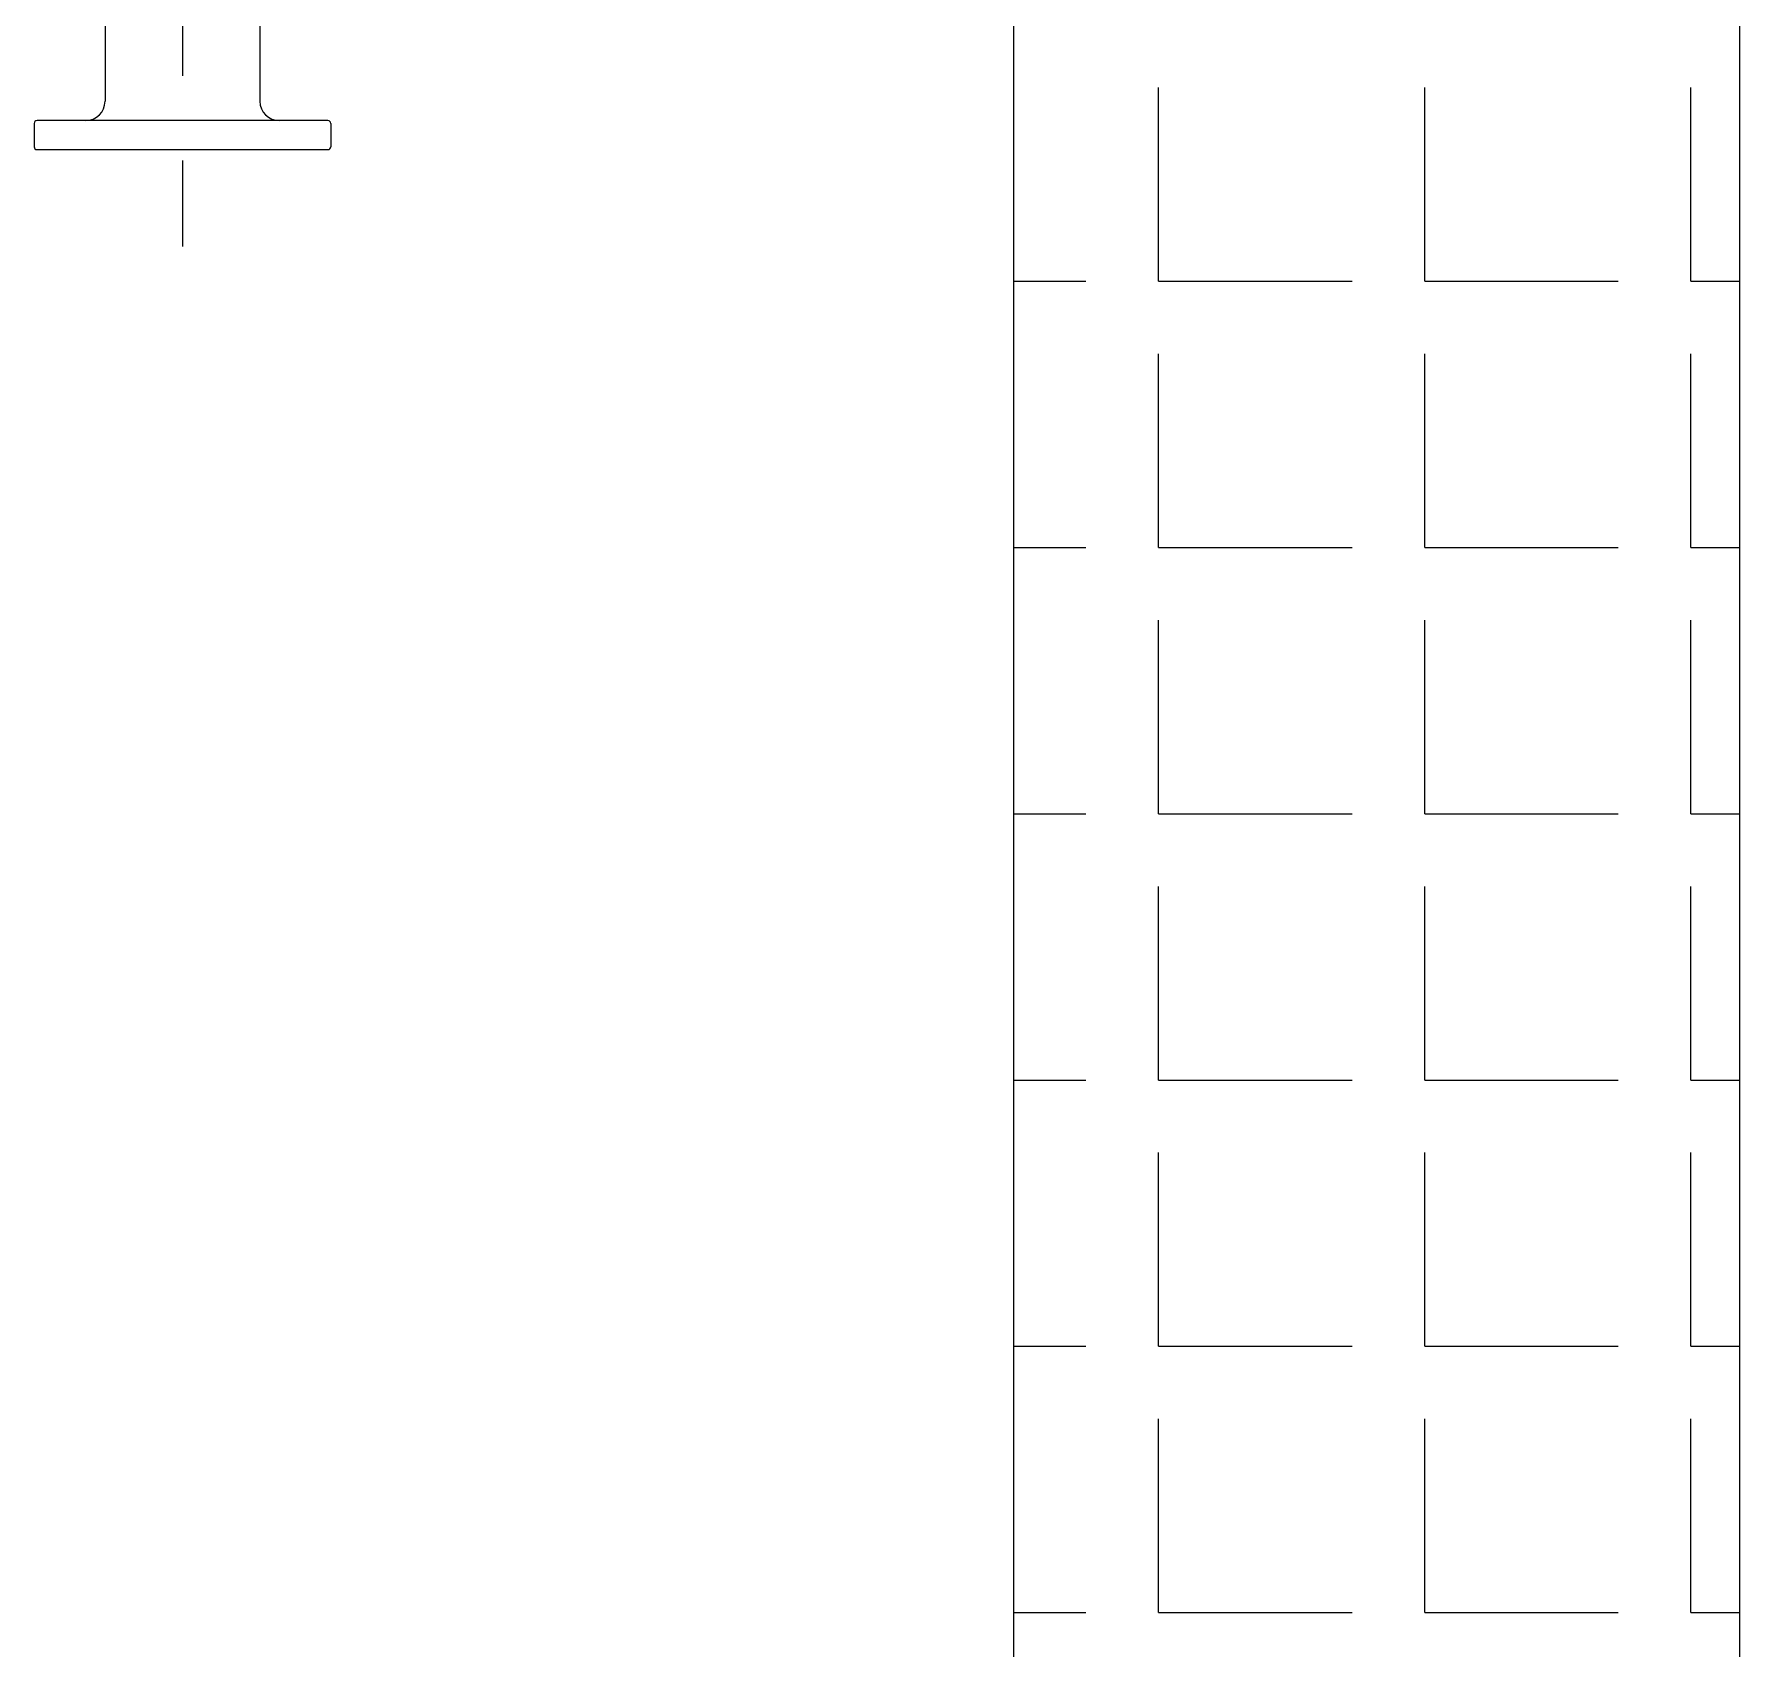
# Model space of a CAD drawing. Extents: x -7765 to -7345, y -606 to -12.
# Drawn here: x -7455.13 to -7419.89, y -212.08 to -178.72 of the extents above; entities that cross this region are included whole.
import ezdxf

# ---------------------------------------------------------------- set-up
doc = ezdxf.new("R2010")
doc.units = 0
doc.header["$LTSCALE"] = 7
doc.header["$MEASUREMENT"] = 0
doc.linetypes.add('CENTER', pattern=[2, 1.25, -0.25, 0.25, -0.25])
doc.layers.get('0').update_dxf_attribs({"color": 2, "linetype": 'CONTINUOUS'})
doc.layers.add('CL', color=1, linetype='CENTER')
doc.layers.add('HT', color=3, linetype='CONTINUOUS')

msp = doc.modelspace()

# ---------------------------------------------------------------- linework, layer by layer
at = {"color": 7, "linetype": 'Continuous'}
for p, q in [((-7453.669, -177.388), (-7453.669, -180.108)), ((-7450.469, -177.388), (-7450.469, -180.108)), ((-7455.135, -180.568), (-7455.135, -181.048)), ((-7449.064, -180.508), (-7455.075, -180.508)), ((-7449.004, -180.568), (-7449.004, -181.048)), ((-7455.075, -181.108), (-7449.064, -181.108))]:
    msp.add_line(p, q, dxfattribs=at)
for centre, radius, start, end in [((-7454.069, -180.108), 0.4, 270, 0), ((-7450.069, -180.108), 0.4, 180, 270), ((-7455.075, -180.568), 0.06, 90, 180), ((-7449.064, -180.568), 0.06, 0, 90), ((-7455.075, -181.048), 0.06, 180, 270), ((-7449.064, -181.048), 0.06, 270, 0)]:
    msp.add_arc(centre, radius, start, end, dxfattribs=at)
at = {"layer": 'CL'}
msp.add_line((-7452.069, -125.336), (-7452.069, -183.108), dxfattribs=at)
at = {"layer": 'HT', "ltscale": 0.5}
for p, q in [((-7434.888, -560.296), (-7434.888, -113.196)), ((-7419.888, -566.696), (-7419.888, -113.196)), ((-7431.9, -183.828), (-7431.9, -179.828)), ((-7426.4, -183.828), (-7426.4, -179.828)), ((-7420.9, -183.828), (-7420.9, -179.828)), ((-7434.888, -183.828), (-7433.4, -183.828)), ((-7431.9, -183.828), (-7427.9, -183.828)), ((-7426.4, -183.828), (-7422.4, -183.828)), ((-7420.9, -183.828), (-7419.888, -183.828)), ((-7431.9, -189.328), (-7431.9, -185.328)), ((-7426.4, -189.328), (-7426.4, -185.328)), ((-7420.9, -189.328), (-7420.9, -185.328)), ((-7434.888, -189.328), (-7433.4, -189.328)), ((-7431.9, -189.328), (-7427.9, -189.328)), ((-7426.4, -189.328), (-7422.4, -189.328)), ((-7420.9, -189.328), (-7419.888, -189.328)), ((-7431.9, -194.828), (-7431.9, -190.828)), ((-7426.4, -194.828), (-7426.4, -190.828)), ((-7420.9, -194.828), (-7420.9, -190.828)), ((-7434.888, -194.828), (-7433.4, -194.828)), ((-7431.9, -194.828), (-7427.9, -194.828)), ((-7426.4, -194.828), (-7422.4, -194.828)), ((-7420.9, -194.828), (-7419.888, -194.828)), ((-7431.9, -200.328), (-7431.9, -196.328)), ((-7426.4, -200.328), (-7426.4, -196.328)), ((-7420.9, -200.328), (-7420.9, -196.328)), ((-7434.888, -200.328), (-7433.4, -200.328)), ((-7431.9, -200.328), (-7427.9, -200.328)), ((-7426.4, -200.328), (-7422.4, -200.328)), ((-7420.9, -200.328), (-7419.888, -200.328)), ((-7431.9, -205.828), (-7431.9, -201.828)), ((-7426.4, -205.828), (-7426.4, -201.828)), ((-7420.9, -205.828), (-7420.9, -201.828)), ((-7434.888, -205.828), (-7433.4, -205.828)), ((-7431.9, -205.828), (-7427.9, -205.828)), ((-7426.4, -205.828), (-7422.4, -205.828)), ((-7420.9, -205.828), (-7419.888, -205.828)), ((-7431.9, -211.328), (-7431.9, -207.328)), ((-7426.4, -211.328), (-7426.4, -207.328)), ((-7420.9, -211.328), (-7420.9, -207.328)), ((-7434.888, -211.328), (-7433.4, -211.328)), ((-7431.9, -211.328), (-7427.9, -211.328)), ((-7426.4, -211.328), (-7422.4, -211.328)), ((-7420.9, -211.328), (-7419.888, -211.328))]:
    msp.add_line(p, q, dxfattribs=at)

doc.saveas('drawing.dxf')
